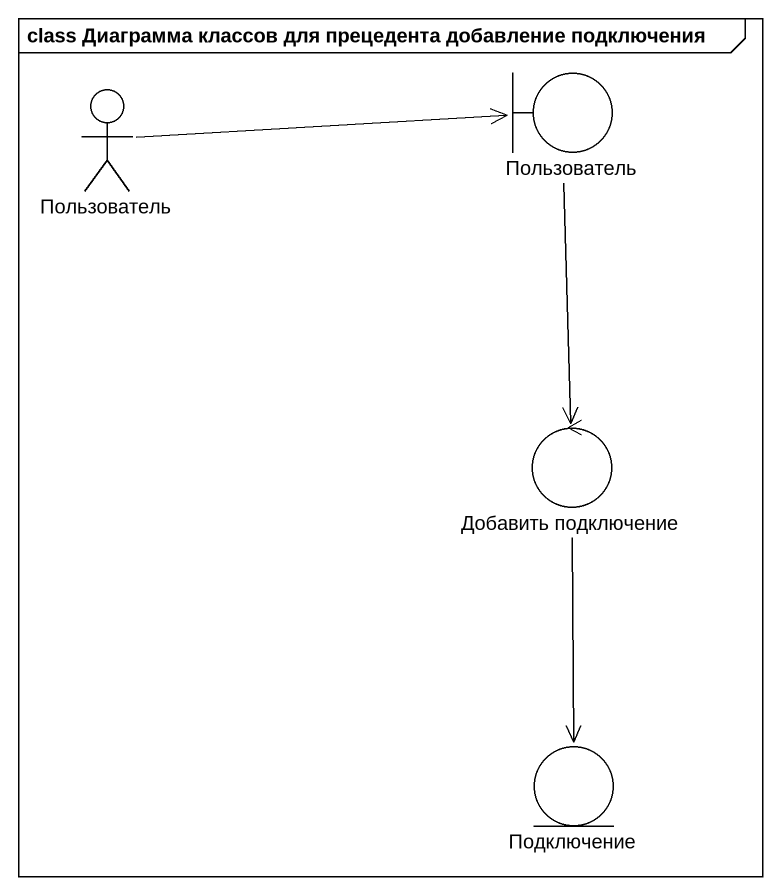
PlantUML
@startuml
mainframe class Диаграмма классов для прецедента добавление подключения
actor Пользователь
boundary "Пользователь" as Пользователь_2
control "Добавить подключение" as Добавить_подключение
entity Подключение
Пользователь -right-> Пользователь_2
Пользователь_2 --> Добавить_подключение
Добавить_подключение --> Подключение
@enduml
